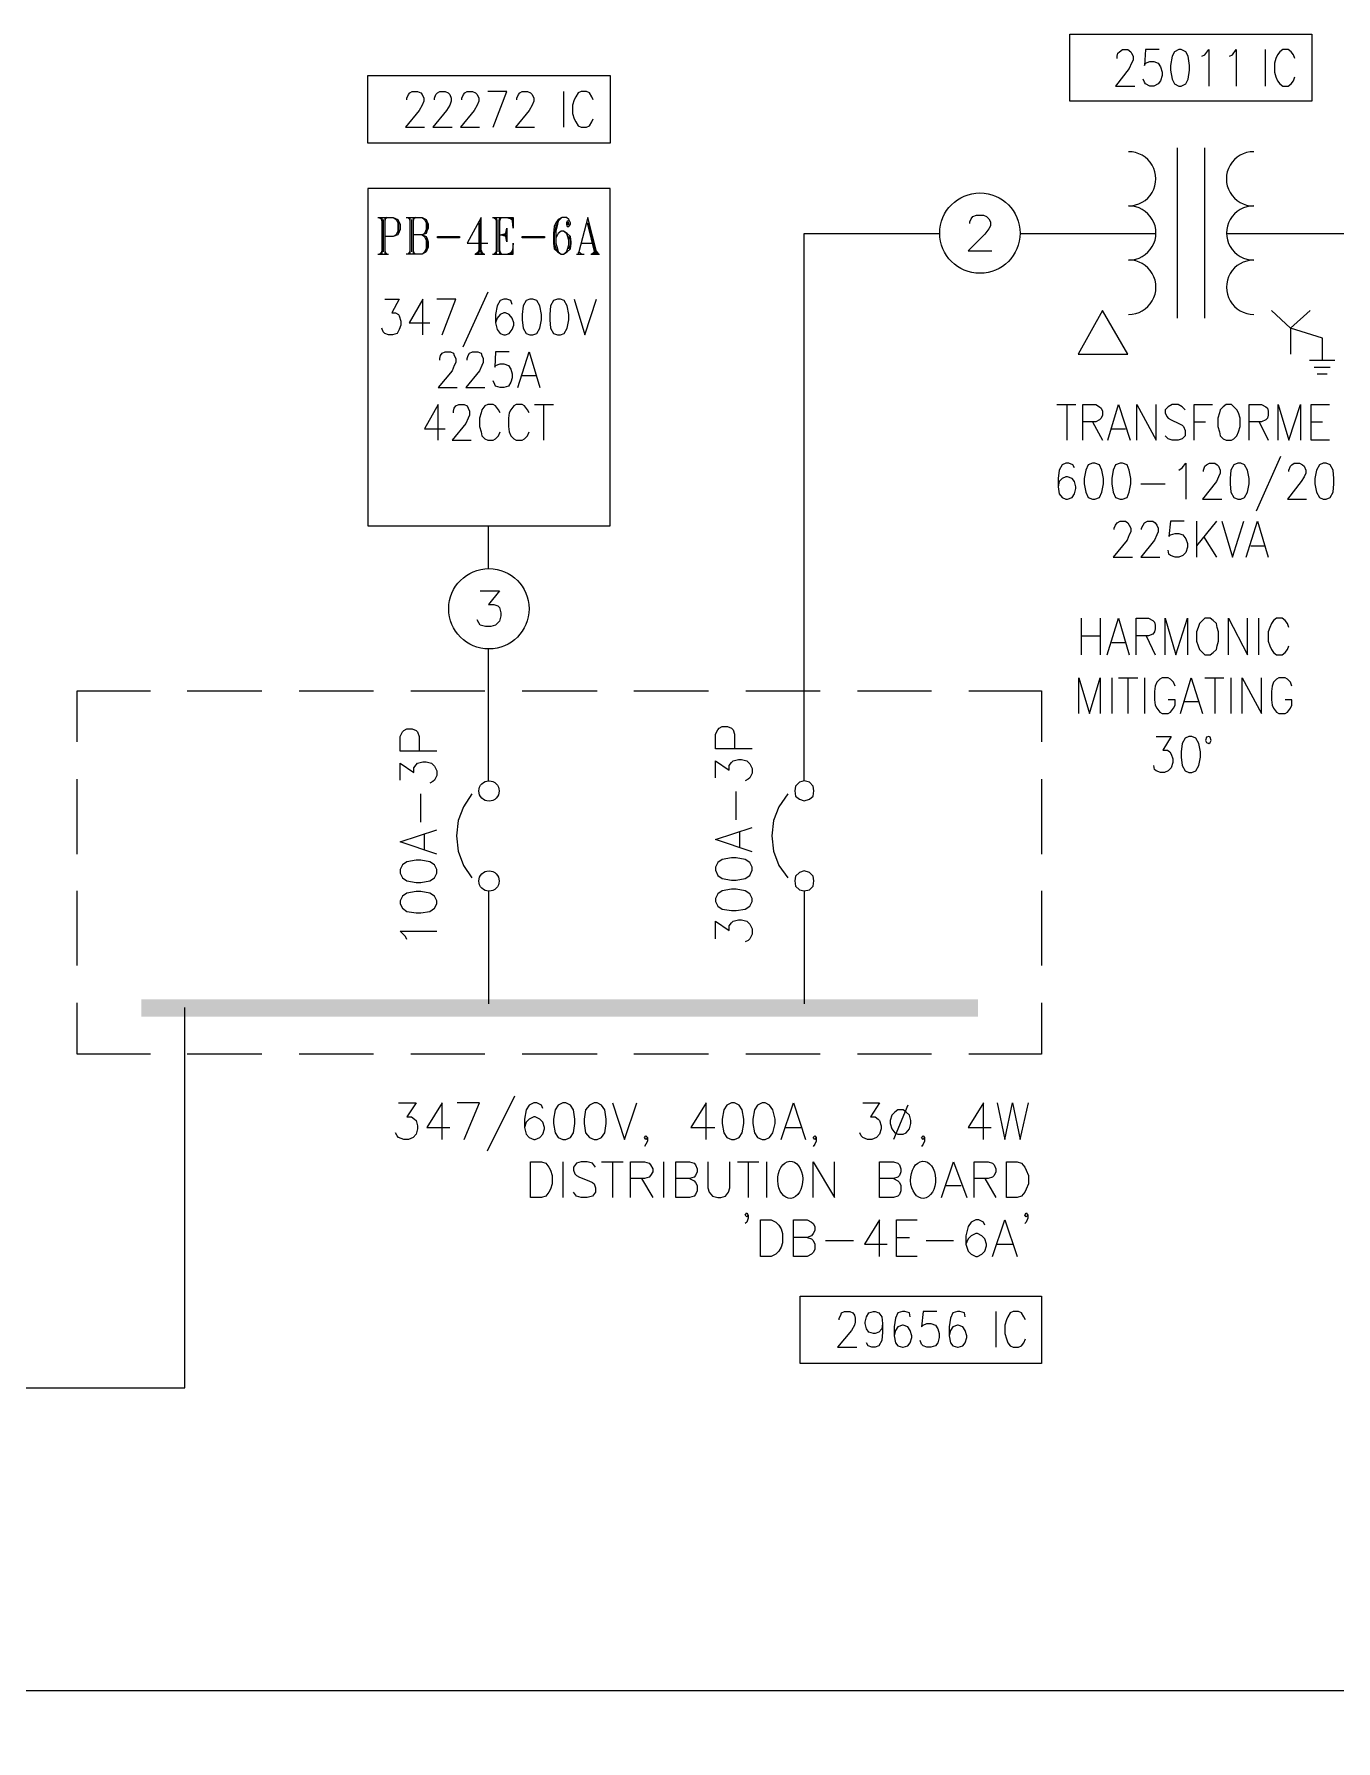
# Model space of a CAD drawing. Header units: inches. Extents: x 0.9 to 46, y 0.8 to 32.4.
# Drawn here: x 26.249 to 29.09, y 20.314 to 24.04 of the extents above; entities that cross this region are included whole.
import ezdxf

# ---------------------------------------------------------------- set-up
doc = ezdxf.new("R2010")
doc.units = ezdxf.units.IN
doc.header["$MEASUREMENT"] = 0
doc.layers.add('PDF_Geometry', color=7, linetype='Continuous')
doc.layers.add('PDF_Solid Fills', color=7, linetype='Continuous')

msp = doc.modelspace()

# ---------------------------------------------------------------- linework, layer by layer
at = {"layer": 'PDF_Geometry', "lineweight": 9}
for points in [[(28.5095, 24.0396), (29.0378, 24.0396), (29.0378, 23.8929), (28.5095, 23.8929)], [(28.7478, 24.0062), (28.7378, 24.0012), (28.7328, 23.9912), (28.7295, 23.9712), (28.7295, 23.9612), (28.7328, 23.9412), (28.7378, 23.9312), (28.7478, 23.9262), (28.7528, 23.9262), (28.7628, 23.9312), (28.7678, 23.9412), (28.7711, 23.9612), (28.7711, 23.9712), (28.7678, 23.9912), (28.7628, 24.0012), (28.7528, 24.0062)], [(26.9778, 23.9496), (27.5062, 23.9496), (27.5062, 23.8012), (26.9778, 23.8012)], [(26.9778, 22.9662), (27.5062, 22.9662), (27.5062, 23.7029), (26.9778, 23.7029)], [(27.4128, 23.6246), (27.4162, 23.6246), (27.4162, 23.6279), (27.4128, 23.6279)], [(27.1779, 23.5946), (27.1295, 23.5946), (27.1295, 23.5979), (27.1779, 23.5979)], [(27.2812, 23.5862), (27.2778, 23.6012), (27.2812, 23.6163)], [(27.3628, 23.5946), (27.3145, 23.5946), (27.3145, 23.5979), (27.3628, 23.5979)], [(27.3312, 23.4612), (27.3228, 23.4579), (27.3162, 23.4463), (27.3145, 23.4279), (27.3145, 23.4162), (27.3162, 23.3979), (27.3228, 23.3862), (27.3312, 23.3829), (27.3378, 23.3829), (27.3462, 23.3862), (27.3528, 23.3979), (27.3562, 23.4162), (27.3562, 23.4279), (27.3528, 23.4463), (27.3462, 23.4579), (27.3378, 23.4612)], [(27.3912, 23.4612), (27.3828, 23.4579), (27.3762, 23.4463), (27.3745, 23.4279), (27.3745, 23.4162), (27.3762, 23.3979), (27.3828, 23.3862), (27.3912, 23.3829), (27.3978, 23.3829), (27.4062, 23.3862), (27.4128, 23.3979), (27.4162, 23.4162), (27.4162, 23.4279), (27.4128, 23.4463), (27.4062, 23.4579), (27.3978, 23.4612)], [(28.6361, 23.3413), (28.5811, 23.4362), (28.5278, 23.3413)], [(28.8511, 23.2312), (28.8445, 23.2262), (28.8378, 23.2196), (28.8362, 23.2129), (28.8328, 23.2013), (28.8328, 23.1829), (28.8362, 23.1712), (28.8378, 23.1629), (28.8445, 23.1562), (28.8511, 23.1529), (28.8628, 23.1529), (28.8678, 23.1562), (28.8745, 23.1629), (28.8778, 23.1712), (28.8811, 23.1829), (28.8811, 23.2013), (28.8778, 23.2129), (28.8745, 23.2196), (28.8678, 23.2262), (28.8628, 23.2312)], [(28.5595, 23.1029), (28.5495, 23.0996), (28.5445, 23.0879), (28.5412, 23.0696), (28.5412, 23.0579), (28.5445, 23.0396), (28.5495, 23.0279), (28.5595, 23.0246), (28.5645, 23.0246), (28.5745, 23.0279), (28.5795, 23.0396), (28.5828, 23.0579), (28.5828, 23.0696), (28.5795, 23.0879), (28.5745, 23.0996), (28.5645, 23.1029)], [(28.6195, 23.1029), (28.6095, 23.0996), (28.6045, 23.0879), (28.6011, 23.0696), (28.6011, 23.0579), (28.6045, 23.0396), (28.6095, 23.0279), (28.6195, 23.0246), (28.6245, 23.0246), (28.6345, 23.0279), (28.6395, 23.0396), (28.6428, 23.0579), (28.6428, 23.0696), (28.6395, 23.0879), (28.6345, 23.0996), (28.6245, 23.1029)], [(28.8761, 23.1029), (28.8678, 23.0996), (28.8611, 23.0879), (28.8595, 23.0696), (28.8595, 23.0579), (28.8611, 23.0396), (28.8678, 23.0279), (28.8761, 23.0246), (28.8828, 23.0246), (28.8911, 23.0279), (28.8978, 23.0396), (28.9011, 23.0579), (28.9011, 23.0696), (28.8978, 23.0879), (28.8911, 23.0996), (28.8828, 23.1029)], [(29.0628, 23.1029), (29.0545, 23.0996), (29.0478, 23.0879), (29.0445, 23.0696), (29.0445, 23.0579), (29.0478, 23.0396), (29.0545, 23.0279), (29.0628, 23.0246), (29.0695, 23.0246), (29.0778, 23.0279), (29.0845, 23.0396), (29.0861, 23.0579), (29.0861, 23.0696), (29.0845, 23.0879), (29.0778, 23.0996), (29.0695, 23.1029)], [(28.8045, 22.7646), (28.7995, 22.7596), (28.7928, 22.7529), (28.7895, 22.7446), (28.7861, 22.7346), (28.7861, 22.7146), (28.7895, 22.7046), (28.7928, 22.6963), (28.7995, 22.6896), (28.8045, 22.6846), (28.8161, 22.6846), (28.8228, 22.6896), (28.8295, 22.6963), (28.8311, 22.7046), (28.8345, 22.7146), (28.8345, 22.7346), (28.8311, 22.7446), (28.8295, 22.7529), (28.8228, 22.7596), (28.8161, 22.7646)], [(28.7695, 22.5063), (28.7611, 22.5029), (28.7545, 22.4913), (28.7528, 22.4729), (28.7528, 22.4613), (28.7545, 22.4429), (28.7611, 22.4312), (28.7695, 22.4279), (28.7761, 22.4279), (28.7845, 22.4312), (28.7911, 22.4429), (28.7945, 22.4613), (28.7945, 22.4729), (28.7911, 22.4913), (28.7845, 22.5029), (28.7761, 22.5063)], [(28.8178, 22.4979), (28.8161, 22.5046), (28.8128, 22.5063), (28.8078, 22.5046), (28.8061, 22.4979), (28.8078, 22.4929), (28.8128, 22.4913), (28.8161, 22.4929)], [(27.9295, 22.4096), (27.9195, 22.4063), (27.9112, 22.3979), (27.9095, 22.3879), (27.9112, 22.3763), (27.9195, 22.3696), (27.9295, 22.3662), (27.9412, 22.3696), (27.9495, 22.3763), (27.9512, 22.3879), (27.9495, 22.3979), (27.9412, 22.4063)], [(27.0478, 22.2079), (27.0528, 22.1979), (27.0628, 22.1913), (27.0828, 22.1879), (27.0929, 22.1879), (27.1128, 22.1913), (27.1228, 22.1979), (27.1278, 22.2079), (27.1278, 22.2163), (27.1228, 22.2262), (27.1128, 22.2329), (27.0929, 22.2363), (27.0828, 22.2363), (27.0628, 22.2329), (27.0528, 22.2262), (27.0478, 22.2163)], [(27.7362, 22.2146), (27.7411, 22.2029), (27.7512, 22.1963), (27.7712, 22.1929), (27.7812, 22.1929), (27.8012, 22.1963), (27.8111, 22.2029), (27.8162, 22.2146), (27.8162, 22.2213), (27.8111, 22.2313), (27.8012, 22.2379), (27.7812, 22.2412), (27.7712, 22.2412), (27.7512, 22.2379), (27.7411, 22.2313), (27.7362, 22.2213)], [(27.9295, 22.2129), (27.9195, 22.2096), (27.9112, 22.2013), (27.9095, 22.1913), (27.9112, 22.1796), (27.9195, 22.1713), (27.9295, 22.1696), (27.9412, 22.1713), (27.9495, 22.1796), (27.9512, 22.1913), (27.9495, 22.2013), (27.9412, 22.2096)], [(27.7362, 22.1463), (27.7411, 22.1363), (27.7512, 22.1296), (27.7712, 22.1263), (27.7812, 22.1263), (27.8012, 22.1296), (27.8111, 22.1363), (27.8162, 22.1463), (27.8162, 22.1529), (27.8111, 22.1629), (27.8012, 22.1696), (27.7812, 22.1729), (27.7712, 22.1729), (27.7512, 22.1696), (27.7411, 22.1629), (27.7362, 22.1529)], [(27.0478, 22.1412), (27.0528, 22.1313), (27.0628, 22.1246), (27.0828, 22.1212), (27.0929, 22.1212), (27.1128, 22.1246), (27.1228, 22.1313), (27.1278, 22.1412), (27.1278, 22.1479), (27.1228, 22.1579), (27.1128, 22.1646), (27.0929, 22.1679), (27.0828, 22.1679), (27.0628, 22.1646), (27.0528, 22.1579), (27.0478, 22.1479)], [(27.4029, 21.7063), (27.3928, 21.7013), (27.3862, 21.6913), (27.3828, 21.6713), (27.3828, 21.6613), (27.3862, 21.6413), (27.3928, 21.6313), (27.4029, 21.6263), (27.4095, 21.6263), (27.4195, 21.6313), (27.4262, 21.6413), (27.4295, 21.6613), (27.4295, 21.6713), (27.4262, 21.6913), (27.4195, 21.7013), (27.4095, 21.7063)], [(27.4712, 21.7063), (27.4612, 21.7013), (27.4528, 21.6913), (27.4495, 21.6713), (27.4495, 21.6613), (27.4528, 21.6413), (27.4612, 21.6313), (27.4712, 21.6263), (27.4778, 21.6263), (27.4878, 21.6313), (27.4945, 21.6413), (27.4978, 21.6613), (27.4978, 21.6713), (27.4945, 21.6913), (27.4878, 21.7013), (27.4778, 21.7063)], [(27.7712, 21.7063), (27.7612, 21.7013), (27.7545, 21.6913), (27.7512, 21.6713), (27.7512, 21.6613), (27.7545, 21.6413), (27.7612, 21.6313), (27.7712, 21.6263), (27.7778, 21.6263), (27.7878, 21.6313), (27.7945, 21.6413), (27.7978, 21.6613), (27.7978, 21.6713), (27.7945, 21.6913), (27.7878, 21.7013), (27.7778, 21.7063)], [(27.8378, 21.7063), (27.8278, 21.7013), (27.8212, 21.6913), (27.8178, 21.6713), (27.8178, 21.6613), (27.8212, 21.6413), (27.8278, 21.6313), (27.8378, 21.6263), (27.8445, 21.6263), (27.8545, 21.6313), (27.8611, 21.6413), (27.8662, 21.6613), (27.8662, 21.6713), (27.8611, 21.6913), (27.8545, 21.7013), (27.8445, 21.7063)], [(28.1345, 21.6913), (28.1278, 21.6863), (28.1211, 21.6796), (28.1178, 21.6679), (28.1178, 21.6613), (28.1211, 21.6496), (28.1278, 21.6413), (28.1345, 21.6379), (28.1462, 21.6379), (28.1528, 21.6413), (28.1595, 21.6496), (28.1628, 21.6613), (28.1628, 21.6679), (28.1595, 21.6796), (28.1528, 21.6863), (28.1462, 21.6913)], [(27.3328, 21.4996), (27.3328, 21.578), (27.3562, 21.578), (27.3662, 21.5746), (27.3728, 21.5663), (27.3762, 21.5596), (27.3795, 21.5479), (27.3795, 21.5296), (27.3762, 21.5179), (27.3728, 21.5113), (27.3662, 21.5029), (27.3562, 21.4996)], [(28.3712, 21.4996), (28.3712, 21.578), (28.3945, 21.578), (28.4045, 21.5746), (28.4111, 21.5663), (28.4145, 21.5596), (28.4195, 21.5479), (28.4195, 21.5296), (28.4145, 21.5179), (28.4111, 21.5113), (28.4045, 21.5029), (28.3945, 21.4996)], [(27.8345, 21.3713), (27.8345, 21.4513), (27.8578, 21.4513), (27.8678, 21.4463), (27.8745, 21.4396), (27.8795, 21.4313), (27.8828, 21.4213), (27.8828, 21.4013), (27.8795, 21.3913), (27.8745, 21.3829), (27.8678, 21.3763), (27.8578, 21.3713)], [(27.9212, 21.2846), (28.4478, 21.2846), (28.4478, 21.1379), (27.9212, 21.1379)]]:
    msp.add_lwpolyline(points, close=True, dxfattribs=at)
for points in [[(28.6128, 23.9862), (28.6128, 23.9912), (28.6145, 23.9979), (28.6178, 24.0012), (28.6245, 24.0062), (28.6361, 24.0062), (28.6428, 24.0012), (28.6445, 23.9979), (28.6478, 23.9912), (28.6478, 23.9829), (28.6445, 23.9762), (28.6395, 23.9646), (28.6095, 23.9262), (28.6512, 23.9262)], [(28.7045, 24.0062), (28.6745, 24.0062), (28.6728, 23.9712), (28.6745, 23.9762), (28.6845, 23.9796), (28.6928, 23.9796), (28.7028, 23.9762), (28.7078, 23.9679), (28.7111, 23.9562), (28.7111, 23.9496), (28.7078, 23.9379), (28.7028, 23.9312), (28.6928, 23.9262), (28.6845, 23.9262), (28.6745, 23.9312), (28.6728, 23.9346), (28.6695, 23.9412)], [(28.7978, 23.9912), (28.8045, 23.9946), (28.8128, 24.0062), (28.8128, 23.9262)], [(28.8578, 23.9912), (28.8645, 23.9946), (28.8728, 24.0062), (28.8728, 23.9262)], [(28.9361, 24.0062), (28.9361, 23.9262)], [(29.0011, 23.9862), (28.9978, 23.9946), (28.9928, 24.0012), (28.9861, 24.0062), (28.9745, 24.0062), (28.9678, 24.0012), (28.9628, 23.9946), (28.9595, 23.9862), (28.9561, 23.9762), (28.9561, 23.9562), (28.9595, 23.9462), (28.9628, 23.9379), (28.9678, 23.9312), (28.9745, 23.9262), (28.9861, 23.9262), (28.9928, 23.9312), (28.9978, 23.9379), (29.0011, 23.9462)], [(27.0628, 23.8962), (27.0628, 23.8996), (27.0662, 23.9079), (27.0695, 23.9112), (27.0745, 23.9146), (27.0862, 23.9146), (27.0929, 23.9112), (27.0962, 23.9079), (27.0995, 23.8996), (27.0995, 23.8929), (27.0962, 23.8845), (27.0895, 23.8729), (27.0595, 23.8362), (27.1012, 23.8362)], [(27.1228, 23.8962), (27.1228, 23.8996), (27.1262, 23.9079), (27.1295, 23.9112), (27.1345, 23.9146), (27.1462, 23.9146), (27.1528, 23.9112), (27.1562, 23.9079), (27.1595, 23.8996), (27.1595, 23.8929), (27.1562, 23.8845), (27.1495, 23.8729), (27.1195, 23.8362), (27.1612, 23.8362)], [(27.1828, 23.8962), (27.1828, 23.8996), (27.1862, 23.9079), (27.1895, 23.9112), (27.1945, 23.9146), (27.2062, 23.9146), (27.2128, 23.9112), (27.2162, 23.9079), (27.2195, 23.8996), (27.2195, 23.8929), (27.2162, 23.8845), (27.2095, 23.8729), (27.1795, 23.8362), (27.2212, 23.8362)], [(27.2512, 23.8362), (27.2812, 23.9146), (27.2395, 23.9146)], [(27.3028, 23.8962), (27.3028, 23.8996), (27.3062, 23.9079), (27.3095, 23.9112), (27.3145, 23.9146), (27.3262, 23.9146), (27.3328, 23.9112), (27.3362, 23.9079), (27.3395, 23.8996), (27.3395, 23.8929), (27.3362, 23.8845), (27.3295, 23.8729), (27.2995, 23.8362), (27.3412, 23.8362)], [(27.4045, 23.9146), (27.4045, 23.8362)], [(27.4695, 23.8962), (27.4662, 23.9029), (27.4612, 23.9112), (27.4545, 23.9146), (27.4428, 23.9146), (27.4362, 23.9112), (27.4312, 23.9029), (27.4278, 23.8962), (27.4245, 23.8845), (27.4245, 23.8662), (27.4278, 23.8546), (27.4312, 23.8479), (27.4362, 23.8396), (27.4428, 23.8362), (27.4545, 23.8362), (27.4612, 23.8396), (27.4662, 23.8479), (27.4695, 23.8546)], [(28.7445, 23.4196), (28.7445, 23.7912)], [(28.8045, 23.4196), (28.8045, 23.7912)], [(26.9995, 23.6396), (27.0328, 23.6396), (27.0428, 23.6346), (27.0445, 23.6312), (27.0478, 23.6246), (27.0478, 23.6129), (27.0445, 23.6046), (27.0428, 23.6012), (27.0328, 23.5979), (27.0145, 23.5979)], [(27.0029, 23.6396), (27.0078, 23.6346)], [(27.0062, 23.6396), (27.0078, 23.6312)], [(27.0078, 23.6396), (27.0078, 23.5596)], [(27.0112, 23.6346), (27.0112, 23.5646)], [(27.0145, 23.6396), (27.0145, 23.5596)], [(27.0162, 23.6396), (27.0145, 23.6312)], [(27.0195, 23.6396), (27.0145, 23.6346)], [(27.0328, 23.6396), (27.0395, 23.6346), (27.0428, 23.6279), (27.0428, 23.6096), (27.0395, 23.6012), (27.0328, 23.5979)], [(27.0428, 23.6312), (27.0445, 23.6246), (27.0445, 23.6129), (27.0428, 23.6046)], [(27.0612, 23.6396), (27.0962, 23.6396), (27.1045, 23.6346), (27.1062, 23.6312), (27.1095, 23.6246), (27.1095, 23.6163), (27.1062, 23.6096), (27.1045, 23.6046), (27.0962, 23.6012), (27.1045, 23.5979), (27.1062, 23.5946), (27.1095, 23.5862), (27.1095, 23.5745), (27.1062, 23.5679), (27.1045, 23.5646), (27.0962, 23.5596), (27.0612, 23.5596)], [(27.0645, 23.6396), (27.0695, 23.6346)], [(27.0678, 23.6396), (27.0695, 23.6312)], [(27.0695, 23.6396), (27.0695, 23.5596)], [(27.0728, 23.6346), (27.0728, 23.5646)], [(27.0762, 23.6396), (27.0762, 23.5596)], [(27.0962, 23.6396), (27.1012, 23.6346), (27.1045, 23.6279), (27.1045, 23.6129), (27.1012, 23.6046), (27.0962, 23.6012), (27.0762, 23.6012)], [(27.0778, 23.6396), (27.0762, 23.6312)], [(27.0812, 23.6396), (27.0762, 23.6346)], [(27.1045, 23.6312), (27.1062, 23.6246), (27.1062, 23.6163), (27.1045, 23.6096)], [(27.2245, 23.5596), (27.2245, 23.6396), (27.1945, 23.5829), (27.2395, 23.5829)], [(27.2195, 23.6279), (27.2195, 23.5596)], [(27.2228, 23.6312), (27.2228, 23.5646)], [(27.2495, 23.6396), (27.2945, 23.6396), (27.2945, 23.6163), (27.2928, 23.6396)], [(27.2528, 23.6396), (27.2578, 23.6346)], [(27.2562, 23.6396), (27.2578, 23.6312)], [(27.2578, 23.6396), (27.2578, 23.5596)], [(27.2612, 23.6346), (27.2612, 23.5646)], [(27.2645, 23.6396), (27.2645, 23.5596)], [(27.2678, 23.6396), (27.2645, 23.6312)], [(27.2695, 23.6396), (27.2645, 23.6346)], [(27.2812, 23.6396), (27.2945, 23.6346)], [(27.2862, 23.6396), (27.2945, 23.6312)], [(27.2895, 23.6396), (27.2945, 23.6279)], [(27.4162, 23.6312), (27.4128, 23.6312), (27.4111, 23.6279), (27.4111, 23.6246), (27.4128, 23.6196), (27.4162, 23.6196), (27.4195, 23.6246), (27.4195, 23.6279), (27.4162, 23.6346), (27.4111, 23.6396), (27.4012, 23.6396), (27.3928, 23.6346), (27.3878, 23.6279), (27.3845, 23.6196), (27.3828, 23.6046), (27.3828, 23.5829), (27.3845, 23.5712), (27.3912, 23.5646), (27.3995, 23.5596), (27.4045, 23.5596), (27.4128, 23.5646), (27.4195, 23.5712), (27.4212, 23.5829), (27.4212, 23.5862), (27.4195, 23.5979), (27.4128, 23.6046), (27.4045, 23.6096), (27.3995, 23.6096), (27.3928, 23.6046), (27.3912, 23.6012), (27.3878, 23.5946)], [(27.3912, 23.6279), (27.3878, 23.6196), (27.3845, 23.6046), (27.3845, 23.5829), (27.3878, 23.5712), (27.3912, 23.5679)], [(27.4012, 23.6396), (27.3962, 23.6346), (27.3928, 23.6312), (27.3912, 23.6246), (27.3878, 23.6096), (27.3878, 23.5829), (27.3912, 23.5712), (27.3928, 23.5646), (27.3995, 23.5596)], [(27.4778, 23.5596), (27.4578, 23.6396), (27.4378, 23.5646)], [(27.4562, 23.6279), (27.4728, 23.5596)], [(27.4578, 23.6279), (27.4745, 23.5596)], [(28.2911, 23.6262), (28.2911, 23.6296), (28.2945, 23.6362), (28.2978, 23.6412), (28.3062, 23.6446), (28.3212, 23.6446), (28.3278, 23.6412), (28.3328, 23.6362), (28.3362, 23.6296), (28.3362, 23.6212), (28.3328, 23.6146), (28.3245, 23.6029), (28.2878, 23.5662), (28.3395, 23.5662)], [(27.0962, 23.6012), (27.1012, 23.5979), (27.1045, 23.5896), (27.1045, 23.5712), (27.1012, 23.5646), (27.0962, 23.5596)], [(27.1045, 23.5946), (27.1062, 23.5862), (27.1062, 23.5745), (27.1045, 23.5679)], [(27.2645, 23.6012), (27.2812, 23.6012)], [(27.2812, 23.6046), (27.2695, 23.6012), (27.2812, 23.5979)], [(27.2812, 23.6096), (27.2762, 23.6012), (27.2812, 23.5946)], [(27.4045, 23.5596), (27.4111, 23.5646), (27.4128, 23.5679), (27.4162, 23.5796), (27.4162, 23.5896), (27.4128, 23.6012), (27.4111, 23.6046), (27.4045, 23.6096)], [(27.4162, 23.5712), (27.4195, 23.5796), (27.4195, 23.5896), (27.4162, 23.5979)], [(27.9295, 22.4096), (27.9295, 23.6046), (28.2261, 23.6046)], [(28.4011, 23.6046), (28.6978, 23.6046)], [(28.8511, 23.6046), (29.1478, 23.6046)], [(26.9995, 23.5596), (27.0228, 23.5596)], [(27.0078, 23.5646), (27.0029, 23.5596)], [(27.0078, 23.5679), (27.0062, 23.5596)], [(27.0145, 23.5679), (27.0162, 23.5596)], [(27.0145, 23.5646), (27.0195, 23.5596)], [(27.0695, 23.5646), (27.0645, 23.5596)], [(27.0695, 23.5679), (27.0678, 23.5596)], [(27.0762, 23.5679), (27.0778, 23.5596)], [(27.0762, 23.5646), (27.0812, 23.5596)], [(27.2112, 23.5596), (27.2328, 23.5596)], [(27.2195, 23.5646), (27.2128, 23.5596)], [(27.2195, 23.5679), (27.2162, 23.5596)], [(27.2245, 23.5679), (27.2278, 23.5596)], [(27.2245, 23.5646), (27.2312, 23.5596)], [(27.2495, 23.5596), (27.2945, 23.5596), (27.2945, 23.5829), (27.2928, 23.5596)], [(27.2578, 23.5646), (27.2528, 23.5596)], [(27.2578, 23.5679), (27.2562, 23.5596)], [(27.2645, 23.5679), (27.2678, 23.5596)], [(27.2645, 23.5646), (27.2695, 23.5596)], [(27.2812, 23.5596), (27.2945, 23.5646)], [(27.2862, 23.5596), (27.2945, 23.5679)], [(27.2895, 23.5596), (27.2945, 23.5712)], [(27.4328, 23.5596), (27.4495, 23.5596)], [(27.4362, 23.5596), (27.4378, 23.5646), (27.4445, 23.5596)], [(27.4445, 23.5829), (27.4695, 23.5829)], [(27.4645, 23.5596), (27.4828, 23.5596)], [(27.4728, 23.5646), (27.4662, 23.5596)], [(27.4728, 23.5679), (27.4695, 23.5596)], [(27.4745, 23.5679), (27.4812, 23.5596)], [(27.2395, 23.4762), (27.1845, 23.3562)], [(27.0145, 23.4612), (27.0462, 23.4612), (27.0295, 23.4312), (27.0379, 23.4312), (27.0445, 23.4279), (27.0462, 23.4246), (27.0495, 23.4129), (27.0495, 23.4046), (27.0462, 23.3946), (27.0412, 23.3862), (27.0312, 23.3829), (27.0228, 23.3829), (27.0145, 23.3862), (27.0112, 23.3896), (27.0078, 23.3979)], [(27.0978, 23.3829), (27.0978, 23.4612), (27.0678, 23.4096), (27.1128, 23.4096)], [(27.1395, 23.3829), (27.1695, 23.4612), (27.1278, 23.4612)], [(27.2928, 23.4496), (27.2895, 23.4579), (27.2812, 23.4612), (27.2745, 23.4612), (27.2662, 23.4579), (27.2595, 23.4463), (27.2562, 23.4279), (27.2562, 23.4096), (27.2595, 23.3946), (27.2662, 23.3862), (27.2745, 23.3829), (27.2778, 23.3829), (27.2862, 23.3862), (27.2928, 23.3946), (27.2962, 23.4046), (27.2962, 23.4096), (27.2928, 23.4196), (27.2862, 23.4279), (27.2778, 23.4312), (27.2745, 23.4312), (27.2662, 23.4279), (27.2595, 23.4196), (27.2562, 23.4096)], [(27.4278, 23.4612), (27.4512, 23.3829), (27.4762, 23.4612)], [(28.9495, 23.4362), (28.9911, 23.3979), (29.0345, 23.4362)], [(29.0612, 23.3279), (29.0612, 23.3762), (28.9911, 23.3979), (28.9911, 23.3413)], [(27.1345, 23.3279), (27.1345, 23.3312), (27.1362, 23.3379), (27.1395, 23.3429), (27.1462, 23.3462), (27.1578, 23.3462), (27.1645, 23.3429), (27.1662, 23.3379), (27.1695, 23.3312), (27.1695, 23.3229), (27.1662, 23.3162), (27.1612, 23.3046), (27.1312, 23.2679), (27.1728, 23.2679)], [(27.1945, 23.3279), (27.1945, 23.3312), (27.1962, 23.3379), (27.1995, 23.3429), (27.2062, 23.3462), (27.2178, 23.3462), (27.2245, 23.3429), (27.2262, 23.3379), (27.2295, 23.3312), (27.2295, 23.3229), (27.2262, 23.3162), (27.2212, 23.3046), (27.1912, 23.2679), (27.2328, 23.2679)], [(27.2862, 23.3462), (27.2562, 23.3462), (27.2545, 23.3129), (27.2562, 23.3162), (27.2662, 23.3196), (27.2745, 23.3196), (27.2845, 23.3162), (27.2895, 23.3079), (27.2928, 23.2979), (27.2928, 23.2896), (27.2895, 23.2796), (27.2845, 23.2712), (27.2745, 23.2679), (27.2662, 23.2679), (27.2562, 23.2712), (27.2545, 23.2746), (27.2512, 23.2829)], [(27.3045, 23.2679), (27.3295, 23.3462), (27.3528, 23.2679)], [(29.0328, 23.3279), (29.0878, 23.3279)], [(27.3145, 23.2946), (27.3445, 23.2946)], [(29.0428, 23.3129), (29.0778, 23.3129)], [(29.0495, 23.2979), (29.0711, 23.2979)], [(27.1312, 23.1529), (27.1312, 23.2312), (27.1012, 23.1779), (27.1462, 23.1779)], [(27.1645, 23.2129), (27.1645, 23.2162), (27.1662, 23.2229), (27.1695, 23.2279), (27.1762, 23.2312), (27.1878, 23.2312), (27.1945, 23.2279), (27.1962, 23.2229), (27.1995, 23.2162), (27.1995, 23.2079), (27.1962, 23.2013), (27.1912, 23.1896), (27.1612, 23.1529), (27.2028, 23.1529)], [(27.2662, 23.2129), (27.2629, 23.2196), (27.2562, 23.2279), (27.2512, 23.2312), (27.2395, 23.2312), (27.2328, 23.2279), (27.2262, 23.2196), (27.2245, 23.2129), (27.2212, 23.2013), (27.2212, 23.1829), (27.2245, 23.1712), (27.2262, 23.1629), (27.2328, 23.1562), (27.2395, 23.1529), (27.2512, 23.1529), (27.2562, 23.1562), (27.2629, 23.1629), (27.2662, 23.1712)], [(27.3295, 23.2129), (27.3262, 23.2196), (27.3195, 23.2279), (27.3145, 23.2312), (27.3012, 23.2312), (27.2962, 23.2279), (27.2895, 23.2196), (27.2862, 23.2129), (27.2845, 23.2013), (27.2845, 23.1829), (27.2862, 23.1712), (27.2895, 23.1629), (27.2962, 23.1562), (27.3012, 23.1529), (27.3145, 23.1529), (27.3195, 23.1562), (27.3262, 23.1629), (27.3295, 23.1712)], [(27.3412, 23.2312), (27.3828, 23.2312)], [(27.3612, 23.2312), (27.3612, 23.1529)], [(28.4811, 23.2312), (28.5228, 23.2312)], [(28.5028, 23.2312), (28.5028, 23.1529)], [(28.5378, 23.1529), (28.5378, 23.2312), (28.5661, 23.2312), (28.5745, 23.2262), (28.5778, 23.2229), (28.5811, 23.2162), (28.5811, 23.2079), (28.5778, 23.2013), (28.5745, 23.1979), (28.5661, 23.1929), (28.5378, 23.1929)], [(28.5928, 23.1529), (28.6161, 23.2312), (28.6411, 23.1529)], [(28.6561, 23.1529), (28.6561, 23.2312), (28.6978, 23.1529), (28.6978, 23.2312)], [(28.7611, 23.2196), (28.7545, 23.2262), (28.7461, 23.2312), (28.7328, 23.2312), (28.7245, 23.2262), (28.7178, 23.2196), (28.7178, 23.2129), (28.7211, 23.2046), (28.7245, 23.2013), (28.7311, 23.1979), (28.7478, 23.1896), (28.7545, 23.1862), (28.7578, 23.1829), (28.7611, 23.1746), (28.7611, 23.1629), (28.7545, 23.1562), (28.7461, 23.1529), (28.7328, 23.1529), (28.7245, 23.1562), (28.7178, 23.1629)], [(28.7811, 23.1529), (28.7811, 23.2312), (28.8212, 23.2312)], [(28.9011, 23.1529), (28.9011, 23.2312), (28.9278, 23.2312), (28.9378, 23.2262), (28.9412, 23.2229), (28.9428, 23.2162), (28.9428, 23.2079), (28.9412, 23.2013), (28.9378, 23.1979), (28.9278, 23.1929), (28.9011, 23.1929)], [(28.9645, 23.1529), (28.9645, 23.2312), (28.9878, 23.1529), (29.0128, 23.2312), (29.0128, 23.1529)], [(29.0761, 23.1529), (29.0361, 23.1529), (29.0361, 23.2312), (29.0761, 23.2312)], [(28.5595, 23.1929), (28.5811, 23.1529)], [(28.6011, 23.1779), (28.6312, 23.1779)], [(28.7811, 23.1929), (28.8061, 23.1929)], [(28.9228, 23.1929), (28.9428, 23.1529)], [(29.0361, 23.1929), (29.0612, 23.1929)], [(28.5195, 23.0929), (28.5161, 23.0996), (28.5078, 23.1029), (28.5011, 23.1029), (28.4928, 23.0996), (28.4861, 23.0879), (28.4845, 23.0696), (28.4845, 23.0512), (28.4861, 23.0362), (28.4928, 23.0279), (28.5011, 23.0246), (28.5045, 23.0246), (28.5145, 23.0279), (28.5195, 23.0362), (28.5228, 23.0479), (28.5228, 23.0512), (28.5195, 23.0629), (28.5145, 23.0696), (28.5045, 23.0729), (28.5011, 23.0729), (28.4928, 23.0696), (28.4861, 23.0629), (28.4845, 23.0512)], [(28.7478, 23.0879), (28.7545, 23.0929), (28.7628, 23.1029), (28.7628, 23.0246)], [(28.8012, 23.0846), (28.8012, 23.0879), (28.8045, 23.0963), (28.8078, 23.0996), (28.8145, 23.1029), (28.8261, 23.1029), (28.8311, 23.0996), (28.8345, 23.0963), (28.8378, 23.0879), (28.8378, 23.0813), (28.8345, 23.0729), (28.8295, 23.0629), (28.7995, 23.0246), (28.8411, 23.0246)], [(28.9695, 23.1179), (28.9161, 22.9979)], [(28.9878, 23.0846), (28.9878, 23.0879), (28.9911, 23.0963), (28.9945, 23.0996), (28.9995, 23.1029), (29.0111, 23.1029), (29.0178, 23.0996), (29.0211, 23.0963), (29.0245, 23.0879), (29.0245, 23.0813), (29.0211, 23.0729), (29.0145, 23.0629), (28.9845, 23.0246), (29.0262, 23.0246)], [(28.6645, 23.0579), (28.7178, 23.0579)], [(27.2412, 22.8729), (27.2412, 22.9662)], [(28.6061, 22.9579), (28.6061, 22.9613), (28.6095, 22.9679), (28.6128, 22.9729), (28.6195, 22.9763), (28.6312, 22.9763), (28.6361, 22.9729), (28.6395, 22.9679), (28.6428, 22.9613), (28.6428, 22.9529), (28.6395, 22.9462), (28.6345, 22.9346), (28.6045, 22.8979), (28.6462, 22.8979)], [(28.6661, 22.9579), (28.6661, 22.9613), (28.6695, 22.9679), (28.6728, 22.9729), (28.6795, 22.9763), (28.6911, 22.9763), (28.6961, 22.9729), (28.6995, 22.9679), (28.7028, 22.9613), (28.7028, 22.9529), (28.6995, 22.9462), (28.6945, 22.9346), (28.6645, 22.8979), (28.7061, 22.8979)], [(28.7595, 22.9763), (28.7295, 22.9763), (28.7261, 22.9429), (28.7295, 22.9462), (28.7395, 22.9496), (28.7478, 22.9496), (28.7561, 22.9462), (28.7628, 22.9379), (28.7662, 22.9279), (28.7662, 22.9196), (28.7628, 22.9079), (28.7561, 22.9012), (28.7478, 22.8979), (28.7395, 22.8979), (28.7295, 22.9012), (28.7261, 22.9046), (28.7245, 22.9129)], [(28.7861, 22.9763), (28.7861, 22.8979)], [(28.8295, 22.9763), (28.7861, 22.9229)], [(28.8411, 22.9763), (28.8645, 22.8979), (28.8895, 22.9763)], [(28.8945, 22.8979), (28.9195, 22.9763), (28.9428, 22.8979)], [(28.8012, 22.9429), (28.8295, 22.8979)], [(28.9045, 22.9229), (28.9345, 22.9229)], [(27.2228, 22.8246), (27.2645, 22.8246), (27.2412, 22.7946), (27.2528, 22.7946), (27.2612, 22.7913), (27.2645, 22.7879), (27.2678, 22.7762), (27.2678, 22.7696), (27.2645, 22.7579), (27.2562, 22.7496), (27.2462, 22.7462), (27.2345, 22.7462), (27.2228, 22.7496), (27.2195, 22.7546), (27.2162, 22.7612)], [(28.5345, 22.7646), (28.5345, 22.6846)], [(28.5762, 22.7646), (28.5762, 22.6846)], [(28.5911, 22.6846), (28.6161, 22.7646), (28.6395, 22.6846)], [(28.6545, 22.6846), (28.6545, 22.7646), (28.6812, 22.7646), (28.6911, 22.7596), (28.6945, 22.7562), (28.6961, 22.7496), (28.6961, 22.7412), (28.6945, 22.7346), (28.6911, 22.7296), (28.6812, 22.7262), (28.6545, 22.7262)], [(28.7178, 22.6846), (28.7178, 22.7646), (28.7411, 22.6846), (28.7662, 22.7646), (28.7662, 22.6846)], [(28.8562, 22.6846), (28.8562, 22.7646), (28.8978, 22.6846), (28.8978, 22.7646)], [(28.9211, 22.7646), (28.9211, 22.6846)], [(28.9878, 22.7446), (28.9845, 22.7529), (28.9795, 22.7596), (28.9728, 22.7646), (28.9611, 22.7646), (28.9545, 22.7596), (28.9495, 22.7529), (28.9461, 22.7446), (28.9428, 22.7346), (28.9428, 22.7146), (28.9461, 22.7046), (28.9495, 22.6963), (28.9545, 22.6896), (28.9611, 22.6846), (28.9728, 22.6846), (28.9795, 22.6896), (28.9845, 22.6963), (28.9878, 22.7046)], [(27.2412, 22.4096), (27.2412, 22.6979)], [(28.5345, 22.7262), (28.5762, 22.7262)], [(28.6011, 22.7112), (28.6312, 22.7112)], [(28.6761, 22.7262), (28.6961, 22.6846)], [(28.5295, 22.5562), (28.5295, 22.6346), (28.5528, 22.5562), (28.5762, 22.6346), (28.5762, 22.5562)], [(28.6011, 22.6346), (28.6011, 22.5562)], [(28.6161, 22.6346), (28.6578, 22.6346)], [(28.6361, 22.6346), (28.6361, 22.5562)], [(28.6728, 22.6346), (28.6728, 22.5562)], [(28.7395, 22.6163), (28.7362, 22.6246), (28.7295, 22.6313), (28.7245, 22.6346), (28.7111, 22.6346), (28.7061, 22.6313), (28.6995, 22.6246), (28.6961, 22.6163), (28.6945, 22.6046), (28.6945, 22.5863), (28.6961, 22.5746), (28.6995, 22.5679), (28.7061, 22.5596), (28.7111, 22.5562), (28.7245, 22.5562), (28.7295, 22.5596), (28.7362, 22.5679), (28.7395, 22.5746), (28.7395, 22.5863), (28.7245, 22.5863)], [(28.7512, 22.5562), (28.7745, 22.6346), (28.7995, 22.5562)], [(28.8045, 22.6346), (28.8461, 22.6346)], [(28.8261, 22.6346), (28.8261, 22.5562)], [(28.8611, 22.6346), (28.8611, 22.5562)], [(28.8861, 22.5562), (28.8861, 22.6346), (28.9278, 22.5562), (28.9278, 22.6346)], [(28.9945, 22.6163), (28.9911, 22.6246), (28.9845, 22.6313), (28.9795, 22.6346), (28.9661, 22.6346), (28.9611, 22.6313), (28.9545, 22.6246), (28.9511, 22.6163), (28.9495, 22.6046), (28.9495, 22.5863), (28.9511, 22.5746), (28.9545, 22.5679), (28.9611, 22.5596), (28.9661, 22.5562), (28.9795, 22.5562), (28.9845, 22.5596), (28.9911, 22.5679), (28.9945, 22.5746), (28.9945, 22.5863), (28.9795, 22.5863)], [(26.3428, 22.4946), (26.3428, 22.6062), (26.5029, 22.6062)], [(26.5828, 22.6062), (26.7462, 22.6062)], [(26.8278, 22.6062), (26.9895, 22.6062)], [(27.0712, 22.6062), (27.2328, 22.6062)], [(27.3145, 22.6062), (27.4778, 22.6062)], [(27.5578, 22.6062), (27.7211, 22.6062)], [(27.8028, 22.6062), (27.9645, 22.6062)], [(28.0462, 22.6062), (28.2078, 22.6062)], [(28.2895, 22.6062), (28.4478, 22.6062), (28.4478, 22.4946)], [(28.7595, 22.5829), (28.7895, 22.5829)], [(27.1278, 22.4746), (27.0478, 22.4746), (27.0478, 22.5063), (27.0528, 22.5163), (27.0562, 22.5196), (27.0628, 22.5229), (27.0745, 22.5229), (27.0828, 22.5196), (27.0862, 22.5163), (27.0895, 22.5063), (27.0895, 22.4746)], [(27.8162, 22.4796), (27.7362, 22.4796), (27.7362, 22.5113), (27.7411, 22.5212), (27.7445, 22.5246), (27.7512, 22.5279), (27.7628, 22.5279), (27.7712, 22.5246), (27.7745, 22.5212), (27.7778, 22.5113), (27.7778, 22.4796)], [(28.6978, 22.5063), (28.7311, 22.5063), (28.7128, 22.4763), (28.7228, 22.4763), (28.7278, 22.4729), (28.7311, 22.4679), (28.7345, 22.4579), (28.7345, 22.4496), (28.7311, 22.4379), (28.7245, 22.4312), (28.7162, 22.4279), (28.7078, 22.4279), (28.6978, 22.4312), (28.6945, 22.4346), (28.6928, 22.4429)], [(27.0478, 22.4112), (27.0478, 22.4479), (27.0778, 22.4279), (27.0778, 22.4379), (27.0828, 22.4446), (27.0862, 22.4479), (27.0978, 22.4512), (27.1045, 22.4512), (27.1162, 22.4479), (27.1228, 22.4413), (27.1278, 22.4312), (27.1278, 22.4213), (27.1228, 22.4112), (27.1195, 22.4079), (27.1128, 22.4046)], [(27.7362, 22.4163), (27.7362, 22.4529), (27.7662, 22.4329), (27.7662, 22.4429), (27.7712, 22.4496), (27.7745, 22.4529), (27.7862, 22.4563), (27.7928, 22.4563), (27.8045, 22.4529), (27.8111, 22.4463), (27.8162, 22.4363), (27.8162, 22.4263), (27.8111, 22.4163), (27.8078, 22.4129), (27.8012, 22.4096)], [(26.3428, 22.2496), (26.3428, 22.4129)], [(28.4478, 22.4129), (28.4478, 22.2496)], [(27.0929, 22.3196), (27.0929, 22.3812)], [(27.2045, 22.3812), (27.1862, 22.3529), (27.1745, 22.3229), (27.1712, 22.2896), (27.1745, 22.2563), (27.1862, 22.2246), (27.2045, 22.1979)], [(27.7812, 22.3246), (27.7812, 22.3863)], [(27.8945, 22.3812), (27.8745, 22.3529), (27.8628, 22.3229), (27.8595, 22.2896), (27.8628, 22.2563), (27.8745, 22.2246), (27.8945, 22.1979)], [(27.1278, 22.2496), (27.0478, 22.2763), (27.1278, 22.3029)], [(27.1012, 22.2596), (27.1012, 22.2929)], [(27.8162, 22.2546), (27.7362, 22.2813), (27.8162, 22.3079)], [(27.7895, 22.2646), (27.7895, 22.2979)], [(26.3428, 22.0063), (26.3428, 22.1696)], [(27.2412, 22.1696), (27.2412, 21.9229)], [(27.9295, 22.1696), (27.9295, 21.9229)], [(28.4478, 22.1696), (28.4478, 22.0063)], [(27.7362, 22.0646), (27.7362, 22.1029), (27.7662, 22.0829), (27.7662, 22.0929), (27.7712, 22.0996), (27.7745, 22.1029), (27.7862, 22.1063), (27.7928, 22.1063), (27.8045, 22.1029), (27.8111, 22.0963), (27.8162, 22.0863), (27.8162, 22.0746), (27.8111, 22.0646), (27.8078, 22.0613), (27.8012, 22.0579)], [(27.0628, 22.0629), (27.0595, 22.0696), (27.0478, 22.0813), (27.1278, 22.0813)], [(24.1162, 13.1731), (24.1162, 21.0846), (26.5779, 21.0846), (26.5779, 21.9146)], [(26.5029, 21.8129), (26.3428, 21.8129), (26.3428, 21.9246)], [(28.4478, 21.9246), (28.4478, 21.8129), (28.2895, 21.8129)], [(26.7462, 21.8129), (26.5828, 21.8129)], [(26.9895, 21.8129), (26.8278, 21.8129)], [(27.2328, 21.8129), (27.0712, 21.8129)], [(27.4778, 21.8129), (27.3145, 21.8129)], [(27.7211, 21.8129), (27.5578, 21.8129)], [(27.9645, 21.8129), (27.8028, 21.8129)], [(28.2078, 21.8129), (28.0462, 21.8129)], [(27.2979, 21.7213), (27.2378, 21.6013)], [(27.0445, 21.7063), (27.0828, 21.7063), (27.0628, 21.6763), (27.0728, 21.6763), (27.0795, 21.6713), (27.0828, 21.6679), (27.0862, 21.6563), (27.0862, 21.6496), (27.0828, 21.6379), (27.0762, 21.6313), (27.0662, 21.6263), (27.0562, 21.6263), (27.0445, 21.6313), (27.0412, 21.6346), (27.0379, 21.6413)], [(27.1395, 21.6263), (27.1395, 21.7063), (27.1062, 21.6529), (27.1562, 21.6529)], [(27.1878, 21.6263), (27.2212, 21.7063), (27.1728, 21.7063)], [(27.3595, 21.6946), (27.3562, 21.7013), (27.3462, 21.7063), (27.3395, 21.7063), (27.3295, 21.7013), (27.3228, 21.6913), (27.3195, 21.6713), (27.3195, 21.6529), (27.3228, 21.6379), (27.3295, 21.6313), (27.3395, 21.6263), (27.3428, 21.6263), (27.3528, 21.6313), (27.3595, 21.6379), (27.3628, 21.6496), (27.3628, 21.6529), (27.3595, 21.6646), (27.3528, 21.6713), (27.3428, 21.6763), (27.3395, 21.6763), (27.3295, 21.6713), (27.3228, 21.6646), (27.3195, 21.6529)], [(27.5112, 21.7063), (27.5378, 21.6263), (27.5645, 21.7063)], [(27.7162, 21.6263), (27.7162, 21.7063), (27.6828, 21.6529), (27.7345, 21.6529)], [(27.8795, 21.6263), (27.9062, 21.7063), (27.9328, 21.6263)], [(28.0578, 21.7063), (28.0945, 21.7063), (28.0745, 21.6763), (28.0845, 21.6763), (28.0912, 21.6713), (28.0945, 21.6679), (28.0978, 21.6563), (28.0978, 21.6496), (28.0945, 21.6379), (28.0878, 21.6313), (28.0778, 21.6263), (28.0678, 21.6263), (28.0578, 21.6313), (28.0545, 21.6346), (28.0511, 21.6413)], [(28.1561, 21.7013), (28.1245, 21.6263)], [(28.3212, 21.6263), (28.3212, 21.7063), (28.2878, 21.6529), (28.3378, 21.6529)], [(28.3512, 21.7063), (28.3678, 21.6263), (28.3845, 21.7063), (28.4011, 21.6263), (28.4195, 21.7063)], [(27.8895, 21.6529), (27.9228, 21.6529)], [(27.5878, 21.6313), (27.5845, 21.6263), (27.5812, 21.6313), (27.5845, 21.6346), (27.5878, 21.6313), (27.5878, 21.6229), (27.5845, 21.6163), (27.5812, 21.6113)], [(27.9562, 21.6313), (27.9528, 21.6263), (27.9495, 21.6313), (27.9528, 21.6346), (27.9562, 21.6313), (27.9562, 21.6229), (27.9528, 21.6163), (27.9495, 21.6113)], [(28.1928, 21.6313), (28.1895, 21.6263), (28.1861, 21.6313), (28.1895, 21.6346), (28.1928, 21.6313), (28.1928, 21.6229), (28.1895, 21.6163), (28.1861, 21.6113)], [(27.4029, 21.578), (27.4029, 21.4996)], [(27.4745, 21.5663), (27.4678, 21.5746), (27.4562, 21.578), (27.4428, 21.578), (27.4328, 21.5746), (27.4262, 21.5663), (27.4262, 21.5596), (27.4295, 21.5513), (27.4328, 21.5479), (27.4395, 21.5446), (27.4595, 21.5363), (27.4678, 21.5329), (27.4712, 21.5296), (27.4745, 21.5213), (27.4745, 21.5113), (27.4678, 21.5029), (27.4562, 21.4996), (27.4428, 21.4996), (27.4328, 21.5029), (27.4262, 21.5113)], [(27.4878, 21.578), (27.5345, 21.578)], [(27.5112, 21.578), (27.5112, 21.4996)], [(27.5511, 21.4996), (27.5511, 21.578), (27.5812, 21.578), (27.5912, 21.5746), (27.5945, 21.5713), (27.5995, 21.5629), (27.5995, 21.5563), (27.5945, 21.5479), (27.5912, 21.5446), (27.5812, 21.5413), (27.5511, 21.5413)], [(27.6228, 21.578), (27.6228, 21.4996)], [(27.6795, 21.5413), (27.6895, 21.5363), (27.6928, 21.5329), (27.6962, 21.5263), (27.6962, 21.5146), (27.6928, 21.5063), (27.6895, 21.5029), (27.6795, 21.4996), (27.6495, 21.4996), (27.6495, 21.578), (27.6795, 21.578), (27.6895, 21.5746), (27.6928, 21.5713), (27.6962, 21.5629), (27.6962, 21.5563), (27.6928, 21.5479), (27.6895, 21.5446), (27.6795, 21.5413), (27.6495, 21.5413)], [(27.7195, 21.578), (27.7195, 21.5213), (27.7228, 21.5113), (27.7295, 21.5029), (27.7411, 21.4996), (27.7478, 21.4996), (27.7578, 21.5029), (27.7645, 21.5113), (27.7678, 21.5213), (27.7678, 21.578)], [(27.7845, 21.578), (27.8312, 21.578)], [(27.8078, 21.578), (27.8078, 21.4996)], [(27.8478, 21.578), (27.8478, 21.4996)], [(27.9495, 21.4996), (27.9495, 21.578), (27.9962, 21.4996), (27.9962, 21.578)], [(28.1245, 21.5413), (28.1345, 21.5363), (28.1378, 21.5329), (28.1411, 21.5263), (28.1411, 21.5146), (28.1378, 21.5063), (28.1345, 21.5029), (28.1245, 21.4996), (28.0945, 21.4996), (28.0945, 21.578), (28.1245, 21.578), (28.1345, 21.5746), (28.1378, 21.5713), (28.1411, 21.5629), (28.1411, 21.5563), (28.1378, 21.5479), (28.1345, 21.5446), (28.1245, 21.5413), (28.0945, 21.5413)], [(28.2295, 21.4996), (28.2561, 21.578), (28.2845, 21.4996)], [(28.3012, 21.4996), (28.3012, 21.578), (28.3311, 21.578), (28.3412, 21.5746), (28.3445, 21.5713), (28.3478, 21.5629), (28.3478, 21.5563), (28.3445, 21.5479), (28.3412, 21.5446), (28.3311, 21.5413), (28.3012, 21.5413)], [(27.5745, 21.5413), (27.5995, 21.4996)], [(28.3245, 21.5413), (28.3478, 21.4996)], [(28.2395, 21.5263), (28.2728, 21.5263)], [(27.8078, 21.4613), (27.8045, 21.458), (27.8012, 21.4613), (27.8045, 21.4663), (27.8078, 21.4613), (27.8078, 21.4546), (27.8045, 21.4463), (27.8012, 21.4429)], [(28.4178, 21.4613), (28.4145, 21.458), (28.4111, 21.4613), (28.4145, 21.4663), (28.4178, 21.4613), (28.4178, 21.4546), (28.4145, 21.4463), (28.4111, 21.4429)], [(27.9362, 21.4129), (27.9461, 21.4096), (27.9495, 21.4063), (27.9528, 21.3979), (27.9528, 21.3863), (27.9495, 21.3796), (27.9461, 21.3763), (27.9362, 21.3713), (27.9062, 21.3713), (27.9062, 21.4513), (27.9362, 21.4513), (27.9461, 21.4463), (27.9495, 21.4429), (27.9528, 21.4363), (27.9528, 21.4279), (27.9495, 21.4213), (27.9461, 21.4163), (27.9362, 21.4129), (27.9062, 21.4129)], [(28.0945, 21.3713), (28.0945, 21.4513), (28.0612, 21.3979), (28.1112, 21.3979)], [(28.1762, 21.3713), (28.1311, 21.3713), (28.1311, 21.4513), (28.1762, 21.4513)], [(28.3245, 21.4396), (28.3212, 21.4463), (28.3111, 21.4513), (28.3045, 21.4513), (28.2945, 21.4463), (28.2878, 21.4363), (28.2828, 21.4163), (28.2828, 21.3979), (28.2878, 21.3829), (28.2945, 21.3763), (28.3045, 21.3713), (28.3078, 21.3713), (28.3178, 21.3763), (28.3245, 21.3829), (28.3278, 21.3946), (28.3278, 21.3979), (28.3245, 21.4096), (28.3178, 21.4163), (28.3078, 21.4213), (28.3045, 21.4213), (28.2945, 21.4163), (28.2878, 21.4096), (28.2828, 21.3979)], [(28.3412, 21.3713), (28.3678, 21.4513), (28.3945, 21.3713)], [(27.9762, 21.4063), (28.0378, 21.4063)], [(28.1311, 21.4129), (28.1595, 21.4129)], [(28.1962, 21.4063), (28.2561, 21.4063)], [(28.3512, 21.3979), (28.3845, 21.3979)], [(28.0062, 21.233), (28.0062, 21.2363), (28.0095, 21.2429), (28.0112, 21.248), (28.0178, 21.2513), (28.0295, 21.2513), (28.0361, 21.248), (28.0395, 21.2429), (28.0412, 21.2363), (28.0412, 21.2279), (28.0395, 21.2213), (28.0328, 21.2096), (28.0028, 21.1729), (28.0445, 21.1729)], [(28.1011, 21.2246), (28.0995, 21.213), (28.0928, 21.2063), (28.0845, 21.2029), (28.0812, 21.2029), (28.0711, 21.2063), (28.0661, 21.213), (28.0628, 21.2246), (28.0628, 21.2279), (28.0661, 21.2396), (28.0711, 21.248), (28.0812, 21.2513), (28.0845, 21.2513), (28.0928, 21.248), (28.0995, 21.2396), (28.1011, 21.2246), (28.1011, 21.2063), (28.0995, 21.1879), (28.0928, 21.1763), (28.0845, 21.1729), (28.0778, 21.1729), (28.0695, 21.1763), (28.0661, 21.1829)], [(28.1612, 21.2396), (28.1595, 21.248), (28.1495, 21.2513), (28.1445, 21.2513), (28.1345, 21.248), (28.1295, 21.2363), (28.1262, 21.2179), (28.1262, 21.198), (28.1295, 21.1829), (28.1345, 21.1763), (28.1445, 21.1729), (28.1462, 21.1729), (28.1561, 21.1763), (28.1612, 21.1829), (28.1645, 21.1946), (28.1645, 21.198), (28.1612, 21.2096), (28.1561, 21.2179), (28.1462, 21.2213), (28.1445, 21.2213), (28.1345, 21.2179), (28.1295, 21.2096), (28.1262, 21.198)], [(28.2195, 21.2513), (28.1895, 21.2513), (28.1861, 21.2179), (28.1895, 21.2213), (28.1978, 21.2246), (28.2061, 21.2246), (28.2162, 21.2213), (28.2212, 21.213), (28.2245, 21.2029), (28.2245, 21.1946), (28.2212, 21.1829), (28.2162, 21.1763), (28.2061, 21.1729), (28.1978, 21.1729), (28.1895, 21.1763), (28.1861, 21.1796), (28.1828, 21.1879)], [(28.2812, 21.2396), (28.2795, 21.248), (28.2695, 21.2513), (28.2645, 21.2513), (28.2545, 21.248), (28.2495, 21.2363), (28.2462, 21.2179), (28.2462, 21.198), (28.2495, 21.1829), (28.2545, 21.1763), (28.2645, 21.1729), (28.2662, 21.1729), (28.2761, 21.1763), (28.2812, 21.1829), (28.2845, 21.1946), (28.2845, 21.198), (28.2812, 21.2096), (28.2761, 21.2179), (28.2662, 21.2213), (28.2645, 21.2213), (28.2545, 21.2179), (28.2495, 21.2096), (28.2462, 21.198)], [(28.3478, 21.2513), (28.3478, 21.1729)], [(28.4128, 21.233), (28.4095, 21.2396), (28.4045, 21.248), (28.3978, 21.2513), (28.3862, 21.2513), (28.3795, 21.248), (28.3745, 21.2396), (28.3712, 21.233), (28.3678, 21.2213), (28.3678, 21.2029), (28.3712, 21.1913), (28.3745, 21.1829), (28.3795, 21.1763), (28.3862, 21.1729), (28.3978, 21.1729), (28.4045, 21.1763), (28.4095, 21.1829), (28.4128, 21.1913)]]:
    msp.add_lwpolyline(points, dxfattribs=at)
for points in [[(28.6378, 23.4279, 1.011757), (28.6378, 23.5463, 1.011775), (28.6378, 23.6646, 1.002819), (28.6378, 23.7829)], [(28.9111, 23.7829, 1.011905), (28.9111, 23.6646, 1.002237), (28.9111, 23.5463, 1.00239), (28.9111, 23.4279)]]:
    msp.add_lwpolyline(points, format="xyb", dxfattribs=at)
at = {"layer": 'PDF_Geometry', "color": 8, "lineweight": 20, "true_color": 0x808080}
msp.add_lwpolyline([(41.7374, 20.423), (2.7, 20.423)], dxfattribs=at)
at = {"layer": 'PDF_Geometry', "lineweight": 9}
for centre, radius in [((28.3135, 23.6052), 0.0877), ((27.2418, 22.7852), 0.0877), ((27.242, 22.3874), 0.0222), ((27.242, 22.1908), 0.0222)]:
    msp.add_circle(centre, radius, dxfattribs=at)
for centre, ratio, start_param, end_param in [((27.8994, 21.5386), 0.672742, 0.2513911935428152, 6.534576500722401), ((28.1894, 21.5386), 0.672776, 0.251244, 6.534429)]:
    msp.add_ellipse(centre, major_axis=(0.0003, 0.0406), ratio=ratio, start_param=start_param, end_param=end_param, dxfattribs=at)
at = {"layer": 'PDF_Solid Fills', "color": 8, "lineweight": 9, "true_color": 0x808080, "transparency": 33554559}
for points in [[(26.4828, 21.9329), (26.4828, 21.8946), (28.3095, 21.9329)], [(26.4828, 21.8946), (28.3095, 21.9329), (28.3095, 21.8946)]]:
    msp.add_solid(points, dxfattribs=at)

doc.saveas('drawing.dxf')
